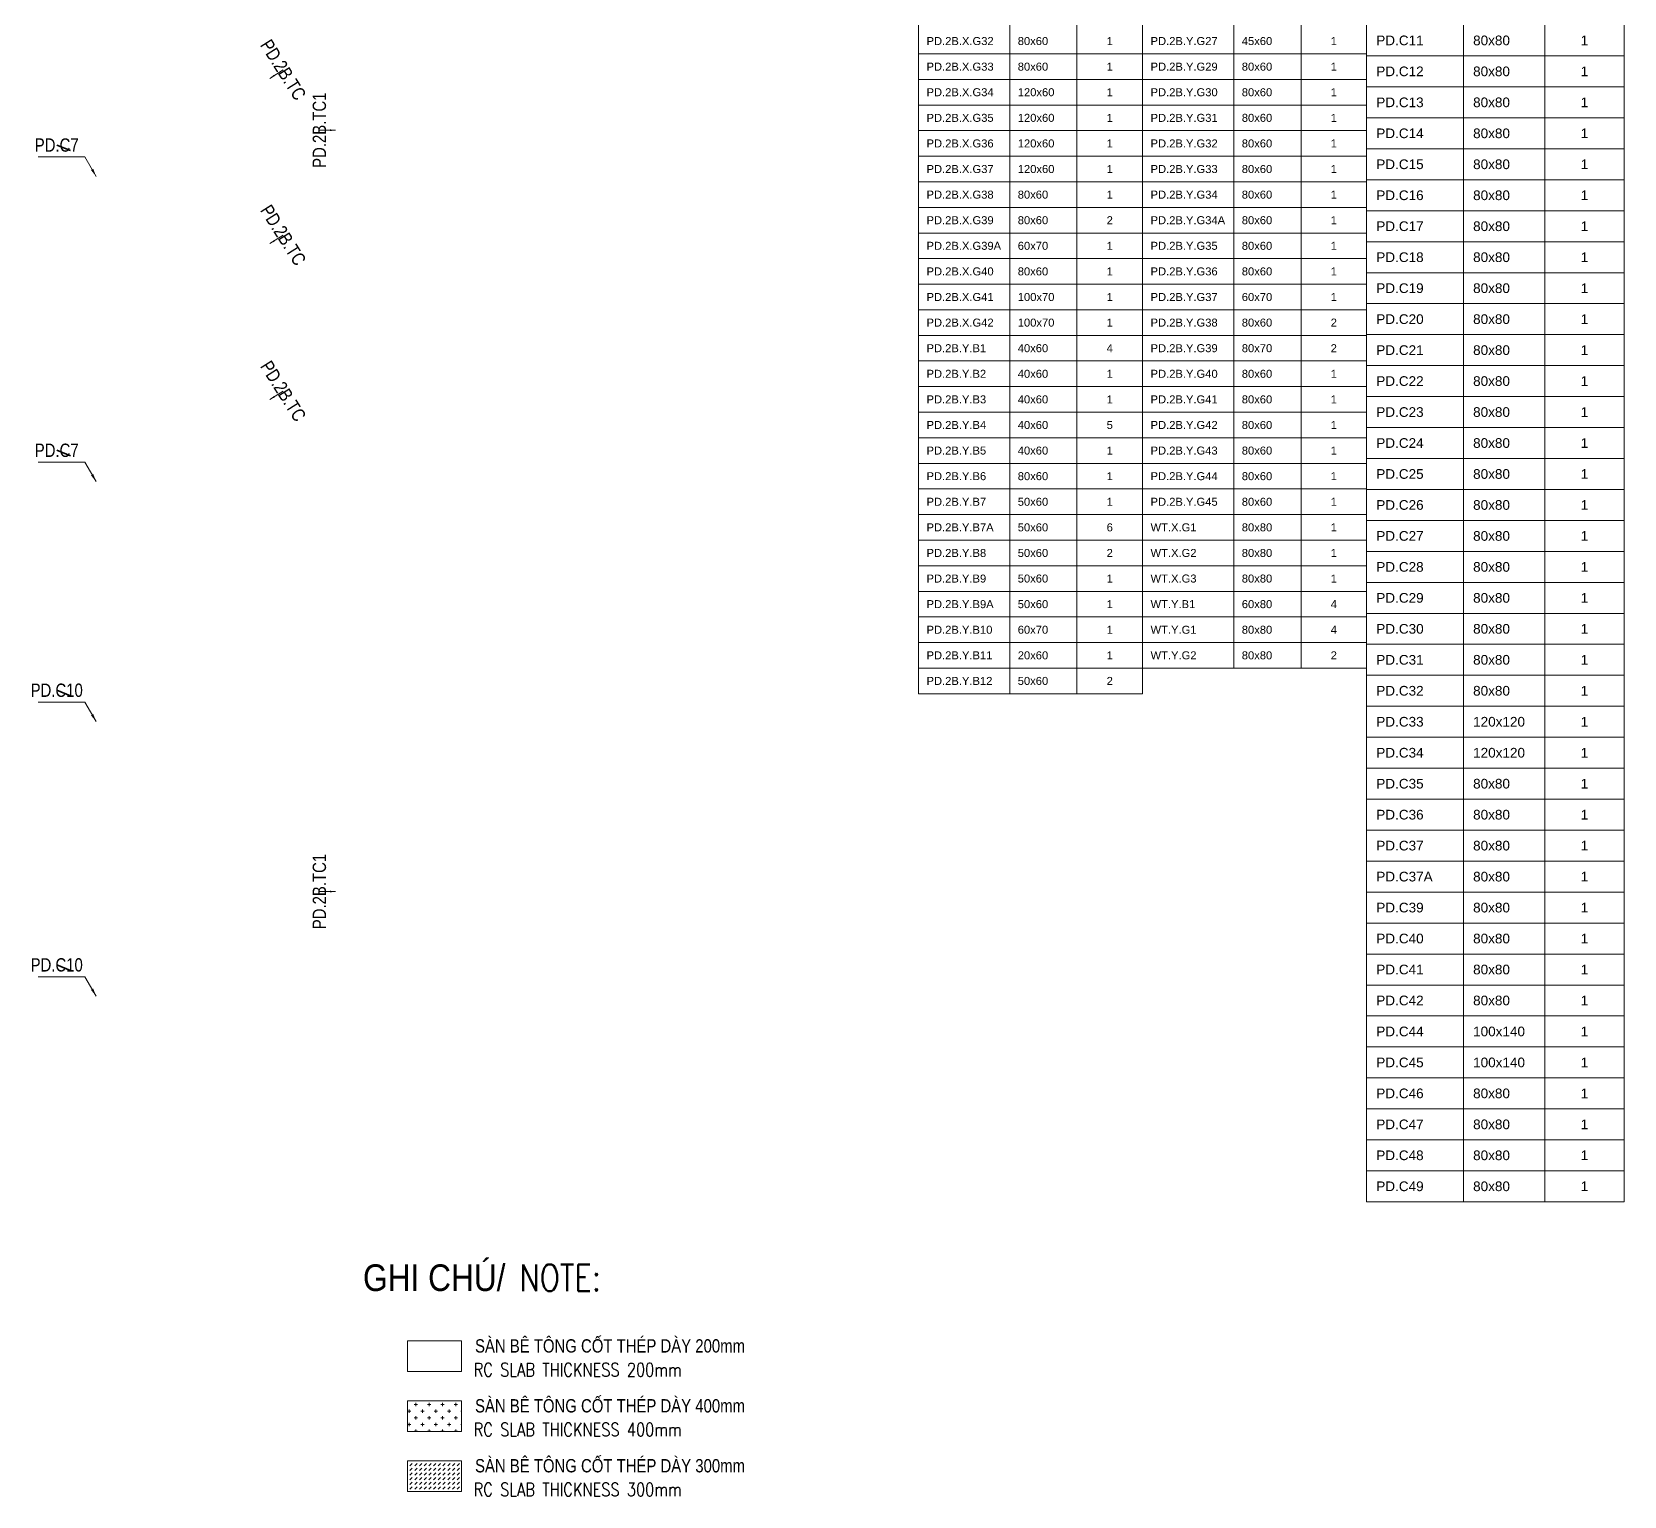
# Model space of a CAD drawing. Header units: millimetres. Extents: x -20379 to 308182, y -9451 to 220347.
# Drawn here: x 205391 to 265093, y -9451 to 45472 of the extents above; entities that cross this region are included whole.
import ezdxf
from ezdxf.enums import TextEntityAlignment as Align

# ---------------------------------------------------------------- set-up
doc = ezdxf.new("R2010")
doc.units = ezdxf.units.MM
doc.header["$MEASUREMENT"] = 0
doc.linetypes.add('CENTER2', pattern=[1.125, 0.75, -0.125, 0.125, -0.125])
doc.layers.get('Defpoints').update_dxf_attribs({"color": 145, "lineweight": 9})
for name, color, linetype, lineweight in [('$0$C1', 20, 'Continuous', 35), ('$1$NDC_S_ANNO', 7, 'Continuous', 20), ('$1$NDC_S_DIM', 1, 'Continuous', 15), ('NDC_FRAME', 7, 'Continuous', 20), ('NDC_S_ANNO', 7, 'Continuous', 20), ('NDC_S_AXIS', 5, 'CENTER2', 9), ('NDC_S_CONTINUOUS', 3, 'Continuous', 20), ('NDC_S_DIM', 1, 'Continuous', 15), ('NDC_S_ENG TEXT', 2, 'Continuous', 20), ('NDC_S_HATCH MATERIAL', 8, 'Continuous', 9), ('NDC_S_NAME BEAM', 7, 'Continuous', 20), ('NDC_S_VN TEXT', 7, 'Continuous', 20)]:
    doc.layers.add(name, color=color, linetype=linetype, lineweight=lineweight)
doc.styles.add('$1$NDC_DIM', font='', dxfattribs={"width": 0.75})
doc.styles.add('$2$ARIAL', font='arial.ttf', dxfattribs={"width": 0.8})
doc.styles.add('ARIAL', font='arial.ttf', dxfattribs={"width": 0.8})
doc.styles.add('NDC_ARIAL', font='arial.ttf', dxfattribs={"width": 0.85})
doc.styles.add('NDC_DIM', font='', dxfattribs={"width": 0.75})
doc.styles.add('NDC_EN TXT', font='romans.shx', dxfattribs={"width": 0.8})
doc.styles.add('NDC_VIE TXT', font='arial.ttf', dxfattribs={"width": 0.8})
doc.styles.get('$1$NDC_DIM').set_extended_font_data('Dotum')
doc.styles.get('NDC_DIM').set_extended_font_data('Dotum')
doc.dimstyles.new('$0$NDC_dim_150', dxfattribs={"dimscale": 150, "dimtxt": 2.2, "dimasz": 1.5, "dimexe": 1.5, "dimexo": 2.5, "dimgap": 1, "dimtad": 1, "dimdec": 0, "dimzin": 0, "dimdsep": 46, "dimtxsty": '$1$NDC_DIM', "dimblk": '$1$DIMMARK', "dimcen": 0.09, "dimdle": 1.2, "dimclrd": 1, "dimclre": 1, "dimclrt": 3, "dimadec": 0, "dimazin": 0, "dimtfac": 1, "dimtdec": 0, "dimtix": 1, "dimtofl": 0, "dimtmove": 0, "dimatfit": 3, "dimfxl": 0, "dimtolj": 1, "dimtzin": 0, "dimarcsym": 0})
doc.dimstyles.new('$1$NDC_dim_iso', dxfattribs={"dimtxt": 2.2, "dimasz": 1, "dimexe": 1.5, "dimexo": 2.5, "dimgap": 1, "dimtad": 1, "dimdec": 0, "dimzin": 0, "dimdsep": 46, "dimtxsty": '$1$NDC_DIM', "dimblk": '$1$DIMMARK', "dimcen": 0.09, "dimdle": 1.2, "dimclrd": 1, "dimclre": 1, "dimclrt": 3, "dimadec": 0, "dimazin": 0, "dimtfac": 1, "dimtdec": 0, "dimtix": 1, "dimtofl": 0, "dimtmove": 0, "dimatfit": 3, "dimfxl": 0, "dimtolj": 1, "dimtzin": 0, "dimarcsym": 0})
doc.dimstyles.new('NDC_dim_iso', dxfattribs={"dimtxt": 2.2, "dimasz": 1, "dimexe": 1.5, "dimexo": 2.5, "dimgap": 1, "dimtad": 1, "dimdec": 0, "dimzin": 0, "dimdsep": 46, "dimtxsty": 'NDC_DIM', "dimblk": 'DIMMARK', "dimcen": 0.09, "dimdle": 1.2, "dimclrd": 1, "dimclre": 1, "dimclrt": 3, "dimadec": 0, "dimazin": 0, "dimtfac": 1, "dimtdec": 0, "dimtix": 1, "dimtofl": 0, "dimtmove": 0, "dimatfit": 3, "dimfxl": 0, "dimtolj": 1, "dimtzin": 0, "dimarcsym": 0})

# ---------------------------------------------------------------- blocks, each defined once
blk = doc.blocks.new('$1$DIMMARK')
at = {"layer": '$1$NDC_S_DIM', "color": 1}
blk.add_line((-1.5, 0), (1, 0), dxfattribs=at)
at = {"layer": '$1$NDC_S_DIM', "color": 2, "const_width": 0.1}
blk.add_lwpolyline([(-0.42, -0.42), (0.42, 0.42)], dxfattribs=at)
blk = doc.blocks.new('DIMMARK')
at = {"layer": 'NDC_S_DIM', "color": 1}
blk.add_line((-1.5, 0), (1, 0), dxfattribs=at)
at = {"layer": 'NDC_S_DIM', "color": 2, "const_width": 0.1}
blk.add_lwpolyline([(-0.42, -0.42), (0.42, 0.42)], dxfattribs=at)
blk = doc.blocks.new('*U221')
at = {"layer": '$1$NDC_S_ANNO', "ltscale": 0.8, "style": '$2$ARIAL', "width": 0.8, "flags": 1}
blk.add_attdef('CHU_THICH', text='', height=2.5, dxfattribs=at).set_placement((0, 0), align=Align.MIDDLE_CENTER)
at = {"layer": '$1$NDC_S_ANNO', "ltscale": 0.8, "style": '$2$ARIAL', "width": 0.8}
blk.add_attdef('TEN', text='', height=2.5, dxfattribs=at).set_placement((-2.58, 1.03), align=Align.MIDDLE_CENTER)
at = {"layer": 'Defpoints'}
blk.add_leader([(0, 0), (-2.58, 1.03)], dimstyle='$1$NDC_dim_iso', override={"dimgap": 0.625, "dimtad": 0}, dxfattribs=at)
blk = doc.blocks.new('$0$co t check')
at = {"layer": '$0$C1', "color": 0, "xscale": 200, "yscale": 200, "zscale": 200}
for p, values in [((204798, 41020), {'TEN': 'PD.C7'}), ((204798, 29571), {'TEN': 'PD.C7'}), ((204798, 20571), {'TEN': 'PD.C10'}), ((204798, 10271), {'TEN': 'PD.C10'})]:
    blk.add_blockref('*U221', p, dxfattribs=at).add_auto_attribs(values)
at = {"layer": '$0$C1', "color": 0}
for points in [[(205759, 40049), (205342, 40781), (203593, 40781)], [(205759, 28600), (205342, 29332), (203593, 29332)], [(205759, 19600), (205342, 20332), (203593, 20332)], [(205759, 9300), (205342, 10032), (203593, 10032)]]:
    blk.add_leader(points, dimstyle='$0$NDC_dim_150', override={"dimasz": 2, "dimgap": 1, "dimtad": 0}, dxfattribs=at)
blk = doc.blocks.new('*U223')
at = {"layer": 'NDC_S_ANNO', "ltscale": 0.8, "style": 'ARIAL', "width": 0.8}
blk.add_attdef('TEN', text='', height=2.5, dxfattribs=at).set_placement((0, 3), align=Align.MIDDLE_CENTER)
at = {"layer": 'NDC_S_AXIS', "ltscale": 0.8, "style": 'ARIAL', "width": 0.8, "flags": 1}
blk.add_attdef('CHU_THICH', text='', height=2.5, dxfattribs=at).set_placement((0, 0), align=Align.MIDDLE_CENTER)
at = {"layer": 'Defpoints'}
blk.add_leader([(0, 0), (0, 3)], dimstyle='NDC_dim_iso', override={"dimgap": 0.625, "dimtad": 0}, dxfattribs=at)

msp = doc.modelspace()

# ---------------------------------------------------------------- hatches: boundary and pattern name
at = {"layer": 'NDC_S_HATCH MATERIAL'}
h = msp.add_hatch(dxfattribs=at)
h.set_pattern_fill('CROSS', color=256, scale=1000)
h.set_pattern_definition([(0, (-530.5, 2740.97), (250, 250), [125, -375]), (90, (-468, 2678.47), (-250, 250), [125, -375])])
h.paths.add_polyline_path([(219482, -5875), (221495, -5875), (221495, -7027), (219482, -7027)])
h = msp.add_hatch(dxfattribs=at)
h.set_pattern_fill('DASH', color=256, scale=1000, angle=45)
h.set_pattern_definition([(45, (1602.65, 0), (0, 176.776695), [125, -125])])
h.paths.add_polyline_path([(219482, -8122), (221495, -8122), (221495, -9274), (219482, -9274)])

# ---------------------------------------------------------------- linework, layer by layer
at = {"layer": 'NDC_FRAME'}
for p, q in [((238637, 100326), (238637, 20646)), ((242057, 100326), (242057, 20646)), ((244577, 100326), (244577, 20646)), ((247037, 100326), (247037, 20646)), ((247037, 100326), (247037, 21606)), ((250457, 100326), (250457, 21606)), ((252977, 100326), (252977, 21606)), ((255437, 100326), (255437, 3913)), ((255437, 100326), (255437, 3913)), ((255437, 100326), (255437, 1590)), ((255437, 100326), (255437, 21606)), ((259067, 100326), (259067, 1590)), ((262117, 100326), (262117, 1590)), ((265093, 100326), (265093, 1590)), ((238637, 44646), (247037, 44646)), ((247037, 44646), (255437, 44646)), ((255437, 44569), (265093, 44569)), ((238637, 43686), (247037, 43686)), ((247037, 43686), (255437, 43686)), ((255437, 43408), (265093, 43408)), ((238637, 42726), (247037, 42726)), ((247037, 42726), (255437, 42726)), ((255437, 42246), (265093, 42246)), ((238637, 41766), (247037, 41766)), ((247037, 41766), (255437, 41766)), ((238637, 40806), (247037, 40806)), ((247037, 40806), (255437, 40806)), ((255437, 41085), (265093, 41085)), ((238637, 39846), (247037, 39846)), ((247037, 39846), (255437, 39846)), ((255437, 39923), (265093, 39923)), ((238637, 38886), (247037, 38886)), ((247037, 38886), (255437, 38886)), ((255437, 38761), (265093, 38761)), ((238637, 37926), (247037, 37926)), ((247037, 37926), (255437, 37926)), ((255437, 37600), (265093, 37600)), ((238637, 36966), (247037, 36966)), ((247037, 36966), (255437, 36966)), ((255437, 36438), (265093, 36438)), ((238637, 36006), (247037, 36006)), ((247037, 36006), (255437, 36006)), ((255437, 35277), (265093, 35277)), ((238637, 35046), (247037, 35046)), ((247037, 35046), (255437, 35046)), ((238637, 34086), (247037, 34086)), ((247037, 34086), (255437, 34086)), ((255437, 34115), (265093, 34115)), ((238637, 33126), (247037, 33126)), ((247037, 33126), (255437, 33126)), ((255437, 32953), (265093, 32953)), ((238637, 32166), (247037, 32166)), ((247037, 32166), (255437, 32166)), ((255437, 31792), (265093, 31792)), ((238637, 31206), (247037, 31206)), ((247037, 31206), (255437, 31206)), ((255437, 30630), (265093, 30630)), ((238637, 30246), (247037, 30246)), ((247037, 30246), (255437, 30246)), ((238637, 29286), (247037, 29286)), ((247037, 29286), (255437, 29286)), ((255437, 29469), (265093, 29469)), ((238637, 28326), (247037, 28326)), ((247037, 28326), (255437, 28326)), ((255437, 28307), (265093, 28307)), ((238637, 27366), (247037, 27366)), ((247037, 27366), (255437, 27366)), ((255437, 27145), (265093, 27145)), ((238637, 26406), (247037, 26406)), ((247037, 26406), (255437, 26406)), ((255437, 25984), (265093, 25984)), ((238637, 25446), (247037, 25446)), ((247037, 25446), (255437, 25446)), ((238637, 24486), (247037, 24486)), ((247037, 24486), (255437, 24486)), ((255437, 24822), (265093, 24822)), ((238637, 23526), (247037, 23526)), ((247037, 23526), (255437, 23526)), ((255437, 23661), (265093, 23661)), ((238637, 22566), (247037, 22566)), ((247037, 22566), (255437, 22566)), ((255437, 22499), (265093, 22499)), ((238637, 21606), (247037, 21606)), ((247037, 21606), (255437, 21606)), ((255437, 21337), (265093, 21337)), ((238637, 20646), (247037, 20646)), ((255437, 20176), (265093, 20176)), ((255437, 19014), (265093, 19014)), ((255437, 17853), (265093, 17853)), ((255437, 16691), (265093, 16691)), ((255437, 15529), (265093, 15529)), ((255437, 14368), (265093, 14368)), ((255437, 13206), (265093, 13206)), ((255437, 12045), (265093, 12045)), ((255437, 10883), (265093, 10883)), ((255437, 9721), (265093, 9721)), ((255437, 8560), (265093, 8560)), ((255437, 7398), (265093, 7398)), ((255437, 6237), (265093, 6237)), ((255437, 5075), (265093, 5075)), ((255437, 3913), (265093, 3913)), ((255437, 2752), (265093, 2752)), ((255437, 1590), (265093, 1590))]:
    msp.add_line(p, q, dxfattribs=at)
at = {"layer": 'NDC_S_CONTINUOUS'}
for points in [[(219482, -3628), (221495, -3628), (221495, -4780), (219482, -4780)], [(219482, -5875), (221495, -5875), (221495, -7027), (219482, -7027)], [(219482, -8122), (221495, -8122), (221495, -9274), (219482, -9274)]]:
    msp.add_lwpolyline(points, close=True, dxfattribs=at)

# ---------------------------------------------------------------- block references
at = {"layer": '$1$NDC_S_DIM'}
msp.add_blockref('$0$co t check', (2041, 0), dxfattribs=at)
at = {"layer": 'NDC_S_NAME BEAM', "color": 6, "xscale": 200, "yscale": 200, "zscale": 200, "rotation": 302.3262368584942}
for p in [(214310, 43727), (214310, 37527), (214310, 31677)]:
    msp.add_blockref('*U223', p, dxfattribs=at).add_auto_attribs({'TEN': 'PD.2B.TC'})
at = {"layer": 'NDC_S_VN TEXT', "xscale": 200.0000000000007, "yscale": 200.0000000000007, "zscale": 200.0000000000007, "rotation": 90}
for p in [(216771, 41782), (216771, 13226)]:
    msp.add_blockref('*U223', p, dxfattribs=at).add_auto_attribs({'TEN': 'PD.2B.TC1'})

# ---------------------------------------------------------------- texts
at = {"layer": 'NDC_S_ENG TEXT', "style": 'NDC_EN TXT', "width": 0.8}
for s, p in [('RC SLAB THICKNESS 200mm', (221957, -4957)), ('RC SLAB THICKNESS 400mm', (221957, -7204)), ('RC SLAB THICKNESS 300mm', (221957, -9451))]:
    msp.add_text(s, height=500, dxfattribs=at).set_placement(p)
at = {"layer": 'NDC_S_ENG TEXT', "insert": (223678, -757), "char_height": 1000, "attachment_point": 1, "line_spacing_factor": 0.7, "style": 'NDC_EN TXT'}
msp.add_mtext_dynamic_manual_height_columns('NOTE:', width=14868.7, gutter_width=13.3, heights=[0], dxfattribs=at)
at = {"layer": 'NDC_S_VN TEXT', "style": 'NDC_ARIAL'}
for s, height, p in [('PD.2B.X.G32', 300, (238937, 45126)), ('80x60', 300, (242357, 45126)), ('PD.2B.Y.G27', 300, (247337, 45126)), ('45x60', 300, (250757, 45126)), ('PD.C11', 363, (255800, 45150)), ('80x80', 363, (259430, 45150)), ('PD.2B.X.G33', 300, (238937, 44166)), ('80x60', 300, (242357, 44166)), ('PD.2B.Y.G29', 300, (247337, 44166)), ('80x60', 300, (250757, 44166)), ('PD.C12', 363, (255800, 43989)), ('80x80', 363, (259430, 43989)), ('PD.2B.X.G34', 300, (238937, 43206)), ('120x60', 300, (242357, 43206)), ('PD.2B.Y.G30', 300, (247337, 43206)), ('80x60', 300, (250757, 43206)), ('PD.C13', 363, (255800, 42827)), ('80x80', 363, (259430, 42827)), ('PD.2B.X.G35', 300, (238937, 42246)), ('120x60', 300, (242357, 42246)), ('PD.2B.Y.G31', 300, (247337, 42246)), ('80x60', 300, (250757, 42246)), ('PD.C14', 363, (255800, 41665)), ('80x80', 363, (259430, 41665)), ('PD.2B.X.G36', 300, (238937, 41286)), ('120x60', 300, (242357, 41286)), ('PD.2B.Y.G32', 300, (247337, 41286)), ('80x60', 300, (250757, 41286)), ('PD.C15', 363, (255800, 40504)), ('80x80', 363, (259430, 40504)), ('PD.2B.X.G37', 300, (238937, 40326)), ('120x60', 300, (242357, 40326)), ('PD.2B.Y.G33', 300, (247337, 40326)), ('80x60', 300, (250757, 40326)), ('PD.2B.X.G38', 300, (238937, 39366)), ('80x60', 300, (242357, 39366)), ('PD.2B.Y.G34', 300, (247337, 39366)), ('80x60', 300, (250757, 39366)), ('PD.C16', 363, (255800, 39342)), ('80x80', 363, (259430, 39342)), ('PD.2B.X.G39', 300, (238937, 38406)), ('80x60', 300, (242357, 38406)), ('PD.2B.Y.G34A', 300, (247337, 38406)), ('80x60', 300, (250757, 38406)), ('PD.C17', 363, (255800, 38181)), ('80x80', 363, (259430, 38181)), ('PD.2B.X.G39A', 300, (238937, 37446)), ('60x70', 300, (242357, 37446)), ('PD.2B.Y.G35', 300, (247337, 37446)), ('80x60', 300, (250757, 37446)), ('PD.C18', 363, (255800, 37019)), ('80x80', 363, (259430, 37019)), ('PD.2B.X.G40', 300, (238937, 36486)), ('80x60', 300, (242357, 36486)), ('PD.2B.Y.G36', 300, (247337, 36486)), ('80x60', 300, (250757, 36486)), ('PD.C19', 363, (255800, 35857)), ('80x80', 363, (259430, 35857)), ('PD.2B.X.G41', 300, (238937, 35526)), ('100x70', 300, (242357, 35526)), ('PD.2B.Y.G37', 300, (247337, 35526)), ('60x70', 300, (250757, 35526)), ('PD.2B.X.G42', 300, (238937, 34566)), ('100x70', 300, (242357, 34566)), ('PD.2B.Y.G38', 300, (247337, 34566)), ('80x60', 300, (250757, 34566)), ('PD.C20', 363, (255800, 34696)), ('80x80', 363, (259430, 34696)), ('PD.2B.Y.B1', 300, (238937, 33606)), ('40x60', 300, (242357, 33606)), ('PD.2B.Y.G39', 300, (247337, 33606)), ('80x70', 300, (250757, 33606)), ('PD.C21', 363, (255800, 33534)), ('80x80', 363, (259430, 33534)), ('PD.2B.Y.B2', 300, (238937, 32646)), ('40x60', 300, (242357, 32646)), ('PD.2B.Y.G40', 300, (247337, 32646)), ('80x60', 300, (250757, 32646)), ('PD.C22', 363, (255800, 32373)), ('80x80', 363, (259430, 32373)), ('PD.2B.Y.B3', 300, (238937, 31686)), ('40x60', 300, (242357, 31686)), ('PD.2B.Y.G41', 300, (247337, 31686)), ('80x60', 300, (250757, 31686)), ('PD.C23', 363, (255800, 31211)), ('80x80', 363, (259430, 31211)), ('PD.2B.Y.B4', 300, (238937, 30726)), ('40x60', 300, (242357, 30726)), ('PD.2B.Y.G42', 300, (247337, 30726)), ('80x60', 300, (250757, 30726)), ('PD.2B.Y.B5', 300, (238937, 29766)), ('40x60', 300, (242357, 29766)), ('PD.2B.Y.G43', 300, (247337, 29766)), ('80x60', 300, (250757, 29766)), ('PD.C24', 363, (255800, 30049)), ('80x80', 363, (259430, 30049)), ('PD.2B.Y.B6', 300, (238937, 28806)), ('80x60', 300, (242357, 28806)), ('PD.2B.Y.G44', 300, (247337, 28806)), ('80x60', 300, (250757, 28806)), ('PD.C25', 363, (255800, 28888)), ('80x80', 363, (259430, 28888)), ('PD.2B.Y.B7', 300, (238937, 27846)), ('50x60', 300, (242357, 27846)), ('PD.2B.Y.G45', 300, (247337, 27846)), ('80x60', 300, (250757, 27846)), ('PD.C26', 363, (255800, 27726)), ('80x80', 363, (259430, 27726)), ('PD.2B.Y.B7A', 300, (238937, 26886)), ('50x60', 300, (242357, 26886)), ('WT.X.G1', 300, (247337, 26886)), ('80x80', 300, (250757, 26886)), ('PD.C27', 363, (255800, 26565)), ('80x80', 363, (259430, 26565)), ('PD.2B.Y.B8', 300, (238937, 25926)), ('50x60', 300, (242357, 25926)), ('WT.X.G2', 300, (247337, 25926)), ('80x80', 300, (250757, 25926)), ('PD.2B.Y.B9', 300, (238937, 24966)), ('50x60', 300, (242357, 24966)), ('WT.X.G3', 300, (247337, 24966)), ('80x80', 300, (250757, 24966)), ('PD.C28', 363, (255800, 25403)), ('80x80', 363, (259430, 25403)), ('PD.2B.Y.B9A', 300, (238937, 24006)), ('50x60', 300, (242357, 24006)), ('WT.Y.B1', 300, (247337, 24006)), ('60x80', 300, (250757, 24006)), ('PD.C29', 363, (255800, 24241)), ('80x80', 363, (259430, 24241)), ('PD.2B.Y.B10', 300, (238937, 23046)), ('60x70', 300, (242357, 23046)), ('WT.Y.G1', 300, (247337, 23046)), ('80x80', 300, (250757, 23046)), ('PD.C30', 363, (255800, 23080)), ('80x80', 363, (259430, 23080)), ('PD.2B.Y.B11', 300, (238937, 22086)), ('20x60', 300, (242357, 22086)), ('WT.Y.G2', 300, (247337, 22086)), ('80x80', 300, (250757, 22086)), ('PD.C31', 363, (255800, 21918)), ('80x80', 363, (259430, 21918)), ('PD.2B.Y.B12', 300, (238937, 21126)), ('50x60', 300, (242357, 21126)), ('PD.C32', 363, (255800, 20757)), ('80x80', 363, (259430, 20757)), ('PD.C33', 363, (255800, 19595)), ('120x120', 363, (259430, 19595)), ('PD.C34', 363, (255800, 18433)), ('120x120', 363, (259430, 18433)), ('PD.C35', 363, (255800, 17272)), ('80x80', 363, (259430, 17272)), ('PD.C36', 363, (255800, 16110)), ('80x80', 363, (259430, 16110)), ('PD.C37', 363, (255800, 14949)), ('80x80', 363, (259430, 14949)), ('PD.C37A', 363, (255800, 13787)), ('80x80', 363, (259430, 13787)), ('PD.C39', 363, (255800, 12625)), ('80x80', 363, (259430, 12625)), ('PD.C40', 363, (255800, 11464)), ('80x80', 363, (259430, 11464)), ('PD.C41', 363, (255800, 10302)), ('80x80', 363, (259430, 10302)), ('PD.C42', 363, (255800, 9141)), ('80x80', 363, (259430, 9141)), ('PD.C44', 363, (255800, 7979)), ('100x140', 363, (259430, 7979)), ('PD.C45', 363, (255800, 6817)), ('100x140', 363, (259430, 6817)), ('PD.C46', 363, (255800, 5656)), ('80x80', 363, (259430, 5656)), ('PD.C47', 363, (255800, 4494)), ('80x80', 363, (259430, 4494)), ('PD.C48', 363, (255800, 3333)), ('80x80', 363, (259430, 3333)), ('PD.C49', 363, (255800, 2171)), ('80x80', 363, (259430, 2171))]:
    msp.add_text(s, height=height, dxfattribs=at).set_placement(p, align=Align.MIDDLE_LEFT)
for s, height, p in [('1', 300, (245807, 45126)), ('1', 300, (254207, 45126)), ('1', 363, (263605, 45150)), ('1', 300, (245807, 44166)), ('1', 300, (254207, 44166)), ('1', 363, (263605, 43989)), ('1', 300, (245807, 43206)), ('1', 300, (254207, 43206)), ('1', 363, (263605, 42827)), ('1', 300, (245807, 42246)), ('1', 300, (254207, 42246)), ('1', 363, (263605, 41665)), ('1', 300, (245807, 41286)), ('1', 300, (254207, 41286)), ('1', 363, (263605, 40504)), ('1', 300, (245807, 40326)), ('1', 300, (254207, 40326)), ('1', 300, (245807, 39366)), ('1', 300, (254207, 39366)), ('1', 363, (263605, 39342)), ('2', 300, (245807, 38406)), ('1', 300, (254207, 38406)), ('1', 363, (263605, 38181)), ('1', 300, (245807, 37446)), ('1', 300, (254207, 37446)), ('1', 363, (263605, 37019)), ('1', 300, (245807, 36486)), ('1', 300, (254207, 36486)), ('1', 363, (263605, 35857)), ('1', 300, (245807, 35526)), ('1', 300, (254207, 35526)), ('1', 300, (245807, 34566)), ('2', 300, (254207, 34566)), ('1', 363, (263605, 34696)), ('4', 300, (245807, 33606)), ('2', 300, (254207, 33606)), ('1', 363, (263605, 33534)), ('1', 300, (245807, 32646)), ('1', 300, (254207, 32646)), ('1', 363, (263605, 32373)), ('1', 300, (245807, 31686)), ('1', 300, (254207, 31686)), ('1', 363, (263605, 31211)), ('5', 300, (245807, 30726)), ('1', 300, (254207, 30726)), ('1', 300, (245807, 29766)), ('1', 300, (254207, 29766)), ('1', 363, (263605, 30049)), ('1', 300, (245807, 28806)), ('1', 300, (254207, 28806)), ('1', 363, (263605, 28888)), ('1', 300, (245807, 27846)), ('1', 300, (254207, 27846)), ('1', 363, (263605, 27726)), ('6', 300, (245807, 26886)), ('1', 300, (254207, 26886)), ('1', 363, (263605, 26565)), ('2', 300, (245807, 25926)), ('1', 300, (254207, 25926)), ('1', 300, (245807, 24966)), ('1', 300, (254207, 24966)), ('1', 363, (263605, 25403)), ('1', 300, (245807, 24006)), ('4', 300, (254207, 24006)), ('1', 363, (263605, 24241)), ('1', 300, (245807, 23046)), ('4', 300, (254207, 23046)), ('1', 363, (263605, 23080)), ('1', 300, (245807, 22086)), ('2', 300, (254207, 22086)), ('1', 363, (263605, 21918)), ('2', 300, (245807, 21126)), ('1', 363, (263605, 20757)), ('1', 363, (263605, 19595)), ('1', 363, (263605, 18433)), ('1', 363, (263605, 17272)), ('1', 363, (263605, 16110)), ('1', 363, (263605, 14949)), ('1', 363, (263605, 13787)), ('1', 363, (263605, 12625)), ('1', 363, (263605, 11464)), ('1', 363, (263605, 10302)), ('1', 363, (263605, 9141)), ('1', 363, (263605, 7979)), ('1', 363, (263605, 6817)), ('1', 363, (263605, 5656)), ('1', 363, (263605, 4494)), ('1', 363, (263605, 3333)), ('1', 363, (263605, 2171))]:
    msp.add_text(s, height=height, dxfattribs=at).set_placement(p, align=Align.MIDDLE_CENTER)
at = {"layer": 'NDC_S_VN TEXT', "style": 'NDC_VIE TXT', "width": 0.85}
msp.add_text('GHI CHÚ/', height=1000, dxfattribs=at).set_placement((217807, -757), align=Align.TOP_LEFT)
at = {"layer": 'NDC_S_VN TEXT', "style": 'NDC_VIE TXT', "width": 0.8}
for s, p in [('SÀN BÊ TÔNG CỐT THÉP DÀY 200mm', (222008, -4065)), ('SÀN BÊ TÔNG CỐT THÉP DÀY 400mm', (222008, -6312)), ('SÀN BÊ TÔNG CỐT THÉP DÀY 300mm', (222008, -8560))]:
    msp.add_text(s, height=500, dxfattribs=at).set_placement(p)

doc.saveas('drawing.dxf')
